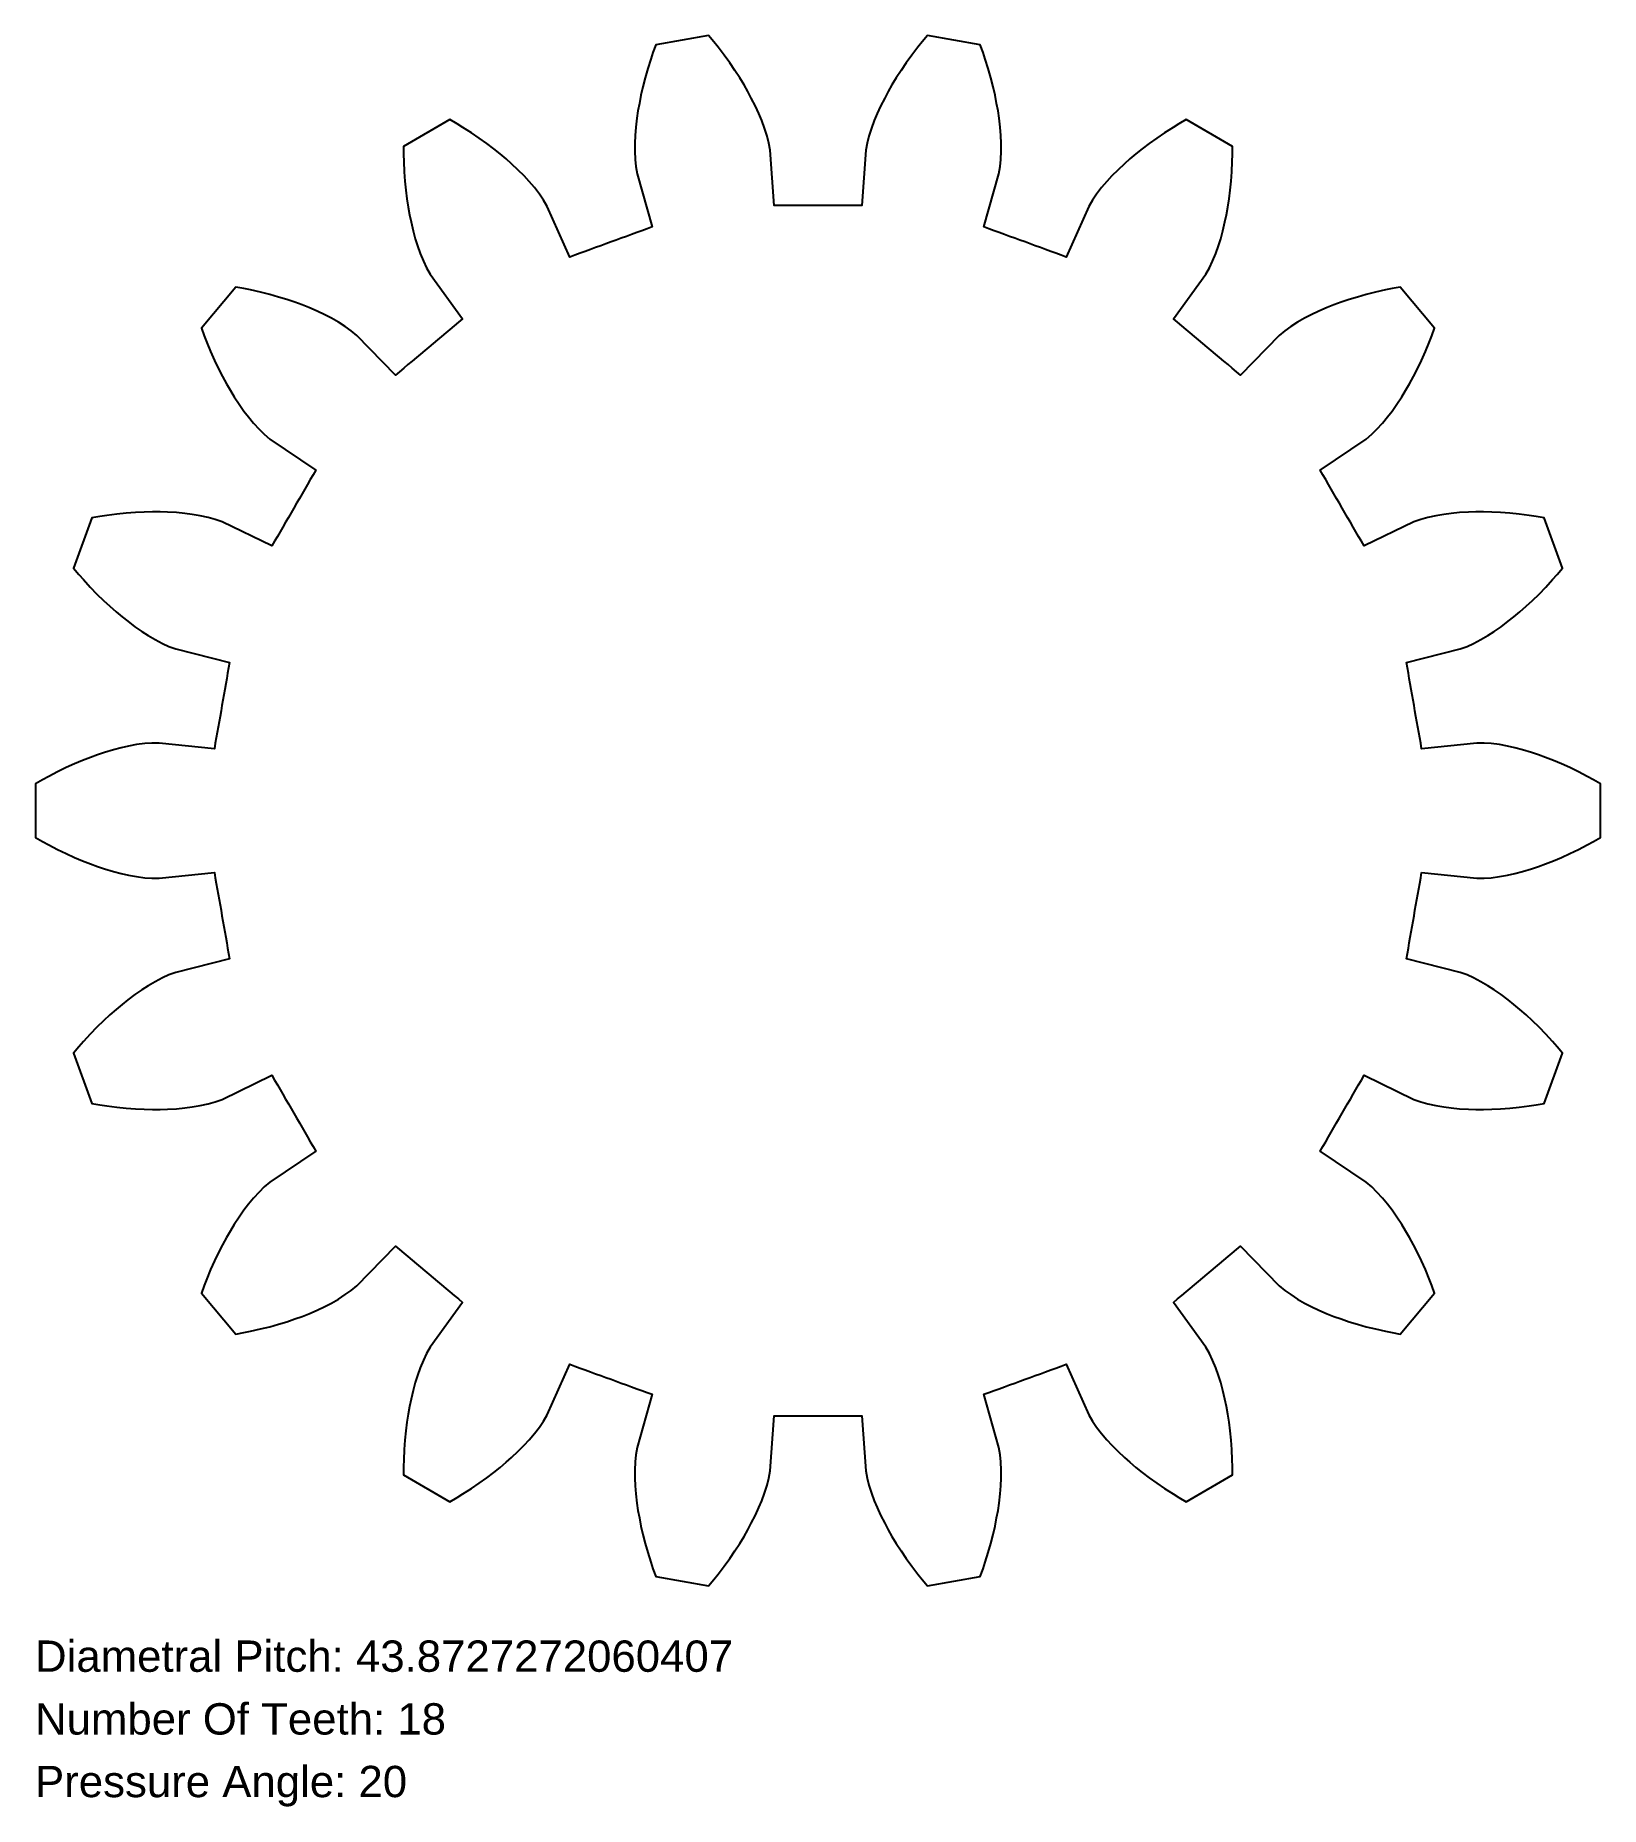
# Model space of a CAD drawing. Extents: x -5.8 to 5.8, y -7.4 to 5.7.
import ezdxf

# ---------------------------------------------------------------- set-up
doc = ezdxf.new("R2010")
doc.units = 0
doc.layers.add('1', color=7, linetype='Continuous')
doc.layers.add('NOTES', color=1, linetype='Continuous')
doc.styles.add('ARIAL', font='Arial.ttf')

msp = doc.modelspace()

# ---------------------------------------------------------------- linework, layer by layer
at = {"layer": '1'}
msp.add_lwpolyline([(4.463, -0.458), (4.871, -0.5), (4.925, -0.5), (4.978, -0.496), (5.038, -0.488), (5.097, -0.477), (5.151, -0.464), (5.21, -0.449), (5.275, -0.43), (5.326, -0.413), (5.38, -0.393), (5.437, -0.371), (5.496, -0.346), (5.558, -0.318), (5.622, -0.287), (5.688, -0.253), (5.733, -0.228), (5.786, -0.198), (5.786, 0.198), (5.733, 0.228), (5.688, 0.253), (5.622, 0.287), (5.558, 0.318), (5.496, 0.346), (5.437, 0.371), (5.38, 0.393), (5.326, 0.413), (5.275, 0.43), (5.21, 0.449), (5.151, 0.464), (5.097, 0.477), (5.038, 0.488), (4.978, 0.496), (4.925, 0.5), (4.871, 0.5), (4.463, 0.458, -0.000044), (4.351, 1.096), (4.748, 1.196), (4.799, 1.215), (4.847, 1.237), (4.901, 1.265), (4.953, 1.296), (4.999, 1.325), (5.05, 1.36), (5.104, 1.4), (5.146, 1.434), (5.19, 1.471), (5.236, 1.511), (5.283, 1.555), (5.331, 1.602), (5.381, 1.653), (5.431, 1.708), (5.465, 1.747), (5.505, 1.793), (5.37, 2.165), (5.309, 2.175), (5.258, 2.183), (5.185, 2.192), (5.114, 2.2), (5.047, 2.205), (4.982, 2.208), (4.921, 2.209), (4.864, 2.209), (4.81, 2.208), (4.743, 2.204), (4.682, 2.198), (4.627, 2.191), (4.567, 2.181), (4.508, 2.168), (4.457, 2.154), (4.406, 2.135), (4.038, 1.957, -0.000044), (3.713, 2.518), (4.052, 2.748), (4.094, 2.783), (4.132, 2.82), (4.173, 2.865), (4.211, 2.911), (4.245, 2.955), (4.28, 3.005), (4.317, 3.061), (4.345, 3.107), (4.374, 3.157), (4.403, 3.211), (4.433, 3.268), (4.462, 3.329), (4.491, 3.394), (4.519, 3.463), (4.538, 3.511), (4.559, 3.568), (4.305, 3.871), (4.245, 3.86), (4.195, 3.85), (4.122, 3.833), (4.053, 3.816), (3.988, 3.798), (3.927, 3.779), (3.869, 3.759), (3.815, 3.74), (3.764, 3.72), (3.703, 3.693), (3.647, 3.667), (3.598, 3.642), (3.546, 3.612), (3.495, 3.579), (3.451, 3.548), (3.41, 3.514), (3.125, 3.22, -0.000044), (2.628, 3.637), (2.868, 3.968), (2.895, 4.015), (2.918, 4.063), (2.941, 4.119), (2.961, 4.176), (2.978, 4.229), (2.994, 4.288), (3.009, 4.353), (3.02, 4.406), (3.031, 4.463), (3.04, 4.523), (3.048, 4.587), (3.054, 4.654), (3.059, 4.725), (3.063, 4.8), (3.064, 4.851), (3.064, 4.912), (2.722, 5.11), (2.669, 5.079), (2.625, 5.052), (2.563, 5.012), (2.504, 4.972), (2.449, 4.933), (2.397, 4.894), (2.35, 4.856), (2.306, 4.819), (2.265, 4.783), (2.216, 4.737), (2.173, 4.693), (2.136, 4.653), (2.097, 4.607), (2.06, 4.559), (2.029, 4.515), (2.003, 4.468), (1.835, 4.094, -0.000044), (1.226, 4.316), (1.338, 4.71), (1.347, 4.763), (1.352, 4.816), (1.355, 4.877), (1.354, 4.937), (1.352, 4.992), (1.347, 5.053), (1.339, 5.12), (1.331, 5.174), (1.321, 5.23), (1.309, 5.29), (1.295, 5.353), (1.278, 5.418), (1.259, 5.487), (1.236, 5.558), (1.22, 5.606), (1.199, 5.664), (0.81, 5.732), (0.771, 5.686), (0.739, 5.645), (0.694, 5.586), (0.652, 5.529), (0.614, 5.473), (0.579, 5.419), (0.547, 5.367), (0.519, 5.317), (0.493, 5.269), (0.463, 5.209), (0.437, 5.154), (0.416, 5.103), (0.395, 5.046), (0.376, 4.988), (0.363, 4.937), (0.354, 4.883), (0.324, 4.475, -0.000044), (-0.324, 4.475), (-0.354, 4.883), (-0.363, 4.937), (-0.376, 4.988), (-0.395, 5.046), (-0.416, 5.103), (-0.437, 5.154), (-0.463, 5.209), (-0.493, 5.269), (-0.519, 5.317), (-0.547, 5.367), (-0.579, 5.419), (-0.614, 5.473), (-0.652, 5.529), (-0.694, 5.586), (-0.739, 5.645), (-0.771, 5.686), (-0.81, 5.732), (-1.199, 5.664), (-1.22, 5.606), (-1.236, 5.558), (-1.259, 5.487), (-1.278, 5.418), (-1.295, 5.353), (-1.309, 5.29), (-1.321, 5.23), (-1.331, 5.174), (-1.339, 5.12), (-1.347, 5.053), (-1.352, 4.992), (-1.354, 4.937), (-1.355, 4.877), (-1.352, 4.816), (-1.347, 4.763), (-1.338, 4.71), (-1.226, 4.316, -0.000044), (-1.835, 4.094), (-2.003, 4.468), (-2.029, 4.515), (-2.06, 4.559), (-2.097, 4.607), (-2.136, 4.653), (-2.173, 4.693), (-2.216, 4.737), (-2.265, 4.783), (-2.306, 4.819), (-2.35, 4.856), (-2.397, 4.894), (-2.449, 4.933), (-2.504, 4.972), (-2.563, 5.012), (-2.625, 5.052), (-2.669, 5.079), (-2.722, 5.11), (-3.064, 4.912), (-3.064, 4.851), (-3.063, 4.8), (-3.059, 4.725), (-3.054, 4.654), (-3.048, 4.587), (-3.04, 4.523), (-3.031, 4.463), (-3.02, 4.406), (-3.009, 4.353), (-2.994, 4.288), (-2.978, 4.229), (-2.961, 4.176), (-2.941, 4.119), (-2.918, 4.063), (-2.895, 4.015), (-2.868, 3.968), (-2.628, 3.637, -0.000044), (-3.125, 3.22), (-3.41, 3.514), (-3.451, 3.548), (-3.495, 3.579), (-3.546, 3.612), (-3.598, 3.642), (-3.647, 3.667), (-3.703, 3.693), (-3.764, 3.72), (-3.815, 3.74), (-3.869, 3.759), (-3.927, 3.779), (-3.988, 3.798), (-4.053, 3.816), (-4.122, 3.833), (-4.195, 3.85), (-4.245, 3.86), (-4.305, 3.871), (-4.559, 3.568), (-4.538, 3.511), (-4.519, 3.463), (-4.491, 3.394), (-4.462, 3.329), (-4.433, 3.268), (-4.403, 3.211), (-4.374, 3.157), (-4.345, 3.107), (-4.317, 3.061), (-4.28, 3.005), (-4.245, 2.955), (-4.211, 2.911), (-4.173, 2.865), (-4.132, 2.82), (-4.094, 2.783), (-4.052, 2.748), (-3.713, 2.518, -0.000044), (-4.038, 1.957), (-4.406, 2.135), (-4.457, 2.154), (-4.508, 2.168), (-4.567, 2.181), (-4.627, 2.191), (-4.682, 2.198), (-4.743, 2.204), (-4.81, 2.208), (-4.864, 2.209), (-4.921, 2.209), (-4.982, 2.208), (-5.047, 2.205), (-5.114, 2.2), (-5.185, 2.192), (-5.258, 2.183), (-5.309, 2.175), (-5.37, 2.165), (-5.505, 1.793), (-5.465, 1.747), (-5.431, 1.708), (-5.381, 1.653), (-5.331, 1.602), (-5.283, 1.555), (-5.236, 1.511), (-5.19, 1.471), (-5.146, 1.434), (-5.104, 1.4), (-5.05, 1.36), (-4.999, 1.325), (-4.953, 1.296), (-4.901, 1.265), (-4.847, 1.237), (-4.799, 1.215), (-4.748, 1.196), (-4.351, 1.096, -0.000044), (-4.463, 0.458), (-4.871, 0.5), (-4.925, 0.5), (-4.978, 0.496), (-5.038, 0.488), (-5.097, 0.477), (-5.151, 0.464), (-5.21, 0.449), (-5.275, 0.43), (-5.326, 0.413), (-5.38, 0.393), (-5.437, 0.371), (-5.496, 0.346), (-5.558, 0.318), (-5.622, 0.287), (-5.688, 0.253), (-5.733, 0.228), (-5.786, 0.198), (-5.786, -0.198), (-5.733, -0.228), (-5.688, -0.253), (-5.622, -0.287), (-5.558, -0.318), (-5.496, -0.346), (-5.437, -0.371), (-5.38, -0.393), (-5.326, -0.413), (-5.275, -0.43), (-5.21, -0.449), (-5.151, -0.464), (-5.097, -0.477), (-5.038, -0.488), (-4.978, -0.496), (-4.925, -0.5), (-4.871, -0.5), (-4.463, -0.458, -0.000044), (-4.351, -1.096), (-4.748, -1.196), (-4.799, -1.215), (-4.847, -1.237), (-4.901, -1.265), (-4.953, -1.296), (-4.999, -1.325), (-5.05, -1.36), (-5.104, -1.4), (-5.146, -1.434), (-5.19, -1.471), (-5.236, -1.511), (-5.283, -1.555), (-5.331, -1.602), (-5.381, -1.653), (-5.431, -1.708), (-5.465, -1.747), (-5.505, -1.793), (-5.37, -2.165), (-5.309, -2.175), (-5.258, -2.183), (-5.185, -2.192), (-5.114, -2.2), (-5.047, -2.205), (-4.982, -2.208), (-4.921, -2.209), (-4.864, -2.209), (-4.81, -2.208), (-4.743, -2.204), (-4.682, -2.198), (-4.627, -2.191), (-4.567, -2.181), (-4.508, -2.168), (-4.457, -2.154), (-4.406, -2.135), (-4.038, -1.957, -0.000044), (-3.713, -2.518), (-4.052, -2.748), (-4.094, -2.783), (-4.132, -2.82), (-4.173, -2.865), (-4.211, -2.911), (-4.245, -2.955), (-4.28, -3.005), (-4.317, -3.061), (-4.345, -3.107), (-4.374, -3.157), (-4.403, -3.211), (-4.433, -3.268), (-4.462, -3.329), (-4.491, -3.394), (-4.519, -3.463), (-4.538, -3.511), (-4.559, -3.568), (-4.305, -3.871), (-4.245, -3.86), (-4.195, -3.85), (-4.122, -3.833), (-4.053, -3.816), (-3.988, -3.798), (-3.927, -3.779), (-3.869, -3.759), (-3.815, -3.74), (-3.764, -3.72), (-3.703, -3.693), (-3.647, -3.667), (-3.598, -3.642), (-3.546, -3.612), (-3.495, -3.579), (-3.451, -3.548), (-3.41, -3.514), (-3.125, -3.22, -0.000044), (-2.628, -3.637), (-2.868, -3.968), (-2.895, -4.015), (-2.918, -4.063), (-2.941, -4.119), (-2.961, -4.176), (-2.978, -4.229), (-2.994, -4.288), (-3.009, -4.353), (-3.02, -4.406), (-3.031, -4.463), (-3.04, -4.523), (-3.048, -4.587), (-3.054, -4.654), (-3.059, -4.725), (-3.063, -4.8), (-3.064, -4.851), (-3.064, -4.912), (-2.722, -5.11), (-2.669, -5.079), (-2.625, -5.052), (-2.563, -5.012), (-2.504, -4.972), (-2.449, -4.933), (-2.397, -4.894), (-2.35, -4.856), (-2.306, -4.819), (-2.265, -4.783), (-2.216, -4.737), (-2.173, -4.693), (-2.136, -4.653), (-2.097, -4.607), (-2.06, -4.559), (-2.029, -4.515), (-2.003, -4.468), (-1.835, -4.094, -0.000044), (-1.226, -4.316), (-1.338, -4.71), (-1.347, -4.763), (-1.352, -4.816), (-1.355, -4.877), (-1.354, -4.937), (-1.352, -4.992), (-1.347, -5.053), (-1.339, -5.12), (-1.331, -5.174), (-1.321, -5.23), (-1.309, -5.29), (-1.295, -5.353), (-1.278, -5.418), (-1.259, -5.487), (-1.236, -5.558), (-1.22, -5.606), (-1.199, -5.664), (-0.81, -5.733), (-0.771, -5.686), (-0.739, -5.645), (-0.694, -5.586), (-0.652, -5.529), (-0.614, -5.473), (-0.579, -5.419), (-0.547, -5.367), (-0.519, -5.317), (-0.493, -5.269), (-0.463, -5.209), (-0.437, -5.154), (-0.416, -5.103), (-0.395, -5.046), (-0.376, -4.988), (-0.363, -4.937), (-0.354, -4.883), (-0.324, -4.475, -0.000044), (0.324, -4.475), (0.354, -4.883), (0.363, -4.937), (0.376, -4.988), (0.395, -5.046), (0.416, -5.103), (0.437, -5.154), (0.463, -5.209), (0.493, -5.269), (0.519, -5.317), (0.547, -5.367), (0.579, -5.419), (0.614, -5.473), (0.652, -5.529), (0.694, -5.586), (0.739, -5.645), (0.771, -5.686), (0.81, -5.733), (1.199, -5.664), (1.22, -5.606), (1.236, -5.558), (1.259, -5.487), (1.278, -5.418), (1.295, -5.353), (1.309, -5.29), (1.321, -5.23), (1.331, -5.174), (1.339, -5.12), (1.347, -5.053), (1.352, -4.992), (1.354, -4.937), (1.355, -4.877), (1.352, -4.816), (1.347, -4.763), (1.338, -4.71), (1.226, -4.316, -0.000044), (1.835, -4.094), (2.003, -4.468), (2.029, -4.515), (2.06, -4.559), (2.097, -4.607), (2.136, -4.653), (2.173, -4.693), (2.216, -4.737), (2.265, -4.783), (2.306, -4.819), (2.35, -4.856), (2.397, -4.894), (2.449, -4.933), (2.504, -4.972), (2.563, -5.012), (2.625, -5.052), (2.669, -5.079), (2.722, -5.11), (3.064, -4.912), (3.064, -4.851), (3.063, -4.8), (3.059, -4.725), (3.054, -4.654), (3.048, -4.587), (3.04, -4.523), (3.031, -4.463), (3.02, -4.406), (3.009, -4.353), (2.994, -4.288), (2.978, -4.229), (2.961, -4.176), (2.941, -4.119), (2.918, -4.063), (2.895, -4.015), (2.868, -3.968), (2.628, -3.637, -0.000044), (3.125, -3.22), (3.41, -3.514), (3.451, -3.548), (3.495, -3.579), (3.546, -3.612), (3.598, -3.642), (3.647, -3.667), (3.703, -3.693), (3.764, -3.72), (3.815, -3.74), (3.869, -3.759), (3.927, -3.779), (3.988, -3.798), (4.053, -3.816), (4.122, -3.833), (4.195, -3.85), (4.245, -3.86), (4.305, -3.871), (4.559, -3.568), (4.538, -3.511), (4.519, -3.463), (4.491, -3.394), (4.462, -3.329), (4.433, -3.268), (4.403, -3.211), (4.374, -3.157), (4.345, -3.107), (4.317, -3.061), (4.28, -3.005), (4.245, -2.955), (4.211, -2.911), (4.173, -2.865), (4.132, -2.82), (4.094, -2.783), (4.052, -2.748), (3.713, -2.518, -0.000044), (4.038, -1.957), (4.406, -2.135), (4.457, -2.154), (4.508, -2.168), (4.567, -2.181), (4.627, -2.191), (4.682, -2.198), (4.743, -2.204), (4.81, -2.208), (4.864, -2.209), (4.921, -2.209), (4.982, -2.208), (5.047, -2.205), (5.114, -2.2), (5.185, -2.192), (5.258, -2.183), (5.309, -2.175), (5.37, -2.165), (5.505, -1.793), (5.465, -1.747), (5.431, -1.708), (5.381, -1.653), (5.331, -1.602), (5.283, -1.555), (5.236, -1.511), (5.19, -1.471), (5.146, -1.434), (5.104, -1.4), (5.05, -1.36), (4.999, -1.325), (4.953, -1.296), (4.901, -1.265), (4.847, -1.237), (4.799, -1.215), (4.748, -1.196), (4.351, -1.096, -0.000044)], format="xyb", close=True, dxfattribs=at)

# ---------------------------------------------------------------- texts
at = {"layer": 'NOTES', "style": 'ARIAL'}
for s, p in [('Diametral Pitch: 43.8727272060407', (-5.789, -6.368)), ('Number Of Teeth: 18', (-5.789, -6.832)), ('Pressure Angle: 20', (-5.789, -7.295))]:
    msp.add_text(s, height=0.23158, dxfattribs=at).set_placement(p)

doc.saveas('drawing.dxf')
